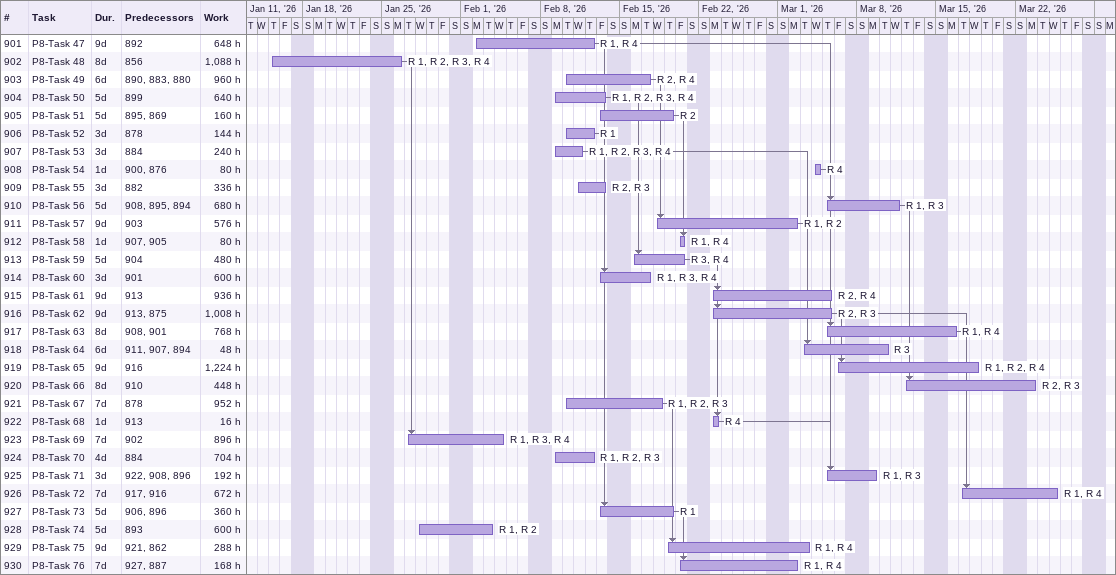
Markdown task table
| ID | Task | Duration | Start | Finish | Predecessors | Resources | Work (h) |
|---|---|---|---|---|---|---|---|
| 901 | P8-Task 47 | 9d | 2026-02-02 | 2026-02-12 | 892 | R 1, R 4 | 648 |
| 902 | P8-Task 48 | 8d | 2026-01-15 | 2026-01-26 | 856 | R 1, R 2, R 3, R 4 | 1088 |
| 903 | P8-Task 49 | 6d | 2026-02-10 | 2026-02-17 | 890, 883, 880 | R 2, R 4 | 960 |
| 904 | P8-Task 50 | 5d | 2026-02-09 | 2026-02-13 | 899 | R 1, R 2, R 3, R 4 | 640 |
| 905 | P8-Task 51 | 5d | 2026-02-13 | 2026-02-19 | 895, 869 | R 2 | 160 |
| 906 | P8-Task 52 | 3d | 2026-02-10 | 2026-02-12 | 878 | R 1 | 144 |
| 907 | P8-Task 53 | 3d | 2026-02-09 | 2026-02-11 | 884 | R 1, R 2, R 3, R 4 | 240 |
| 908 | P8-Task 54 | 1d | 2026-03-04 | 2026-03-04 | 900, 876 | R 4 | 80 |
| 909 | P8-Task 55 | 3d | 2026-02-11 | 2026-02-13 | 882 | R 2, R 3 | 336 |
| 910 | P8-Task 56 | 5d | 2026-03-05 | 2026-03-11 | 908, 895, 894 | R 1, R 3 | 680 |
| 911 | P8-Task 57 | 9d | 2026-02-18 | 2026-03-02 | 903 | R 1, R 2 | 576 |
| 912 | P8-Task 58 | 1d | 2026-02-20 | 2026-02-20 | 907, 905 | R 1, R 4 | 80 |
| 913 | P8-Task 59 | 5d | 2026-02-16 | 2026-02-20 | 904 | R 3, R 4 | 480 |
| 914 | P8-Task 60 | 3d | 2026-02-13 | 2026-02-17 | 901 | R 1, R 3, R 4 | 600 |
| 915 | P8-Task 61 | 9d | 2026-02-23 | 2026-03-05 | 913 | R 2, R 4 | 936 |
| 916 | P8-Task 62 | 9d | 2026-02-23 | 2026-03-05 | 913, 875 | R 2, R 3 | 1008 |
| 917 | P8-Task 63 | 8d | 2026-03-05 | 2026-03-16 | 908, 901 | R 1, R 4 | 768 |
| 918 | P8-Task 64 | 6d | 2026-03-03 | 2026-03-10 | 911, 907, 894 | R 3 | 48 |
| 919 | P8-Task 65 | 9d | 2026-03-06 | 2026-03-18 | 916 | R 1, R 2, R 4 | 1224 |
| 920 | P8-Task 66 | 8d | 2026-03-12 | 2026-03-23 | 910 | R 2, R 3 | 448 |
| 921 | P8-Task 67 | 7d | 2026-02-10 | 2026-02-18 | 878 | R 1, R 2, R 3 | 952 |
| 922 | P8-Task 68 | 1d | 2026-02-23 | 2026-02-23 | 913 | R 4 | 16 |
| 923 | P8-Task 69 | 7d | 2026-01-27 | 2026-02-04 | 902 | R 1, R 3, R 4 | 896 |
| 924 | P8-Task 70 | 4d | 2026-02-09 | 2026-02-12 | 884 | R 1, R 2, R 3 | 704 |
| 925 | P8-Task 71 | 3d | 2026-03-05 | 2026-03-09 | 922, 908, 896 | R 1, R 3 | 192 |
| 926 | P8-Task 72 | 7d | 2026-03-17 | 2026-03-25 | 917, 916 | R 1, R 4 | 672 |
| 927 | P8-Task 73 | 5d | 2026-02-13 | 2026-02-19 | 906, 896 | R 1 | 360 |
| 928 | P8-Task 74 | 5d | 2026-01-28 | 2026-02-03 | 893 | R 1, R 2 | 600 |
| 929 | P8-Task 75 | 9d | 2026-02-19 | 2026-03-03 | 921, 862 | R 1, R 4 | 288 |
| 930 | P8-Task 76 | 7d | 2026-02-20 | 2026-03-02 | 927, 887 | R 1, R 4 | 168 |
